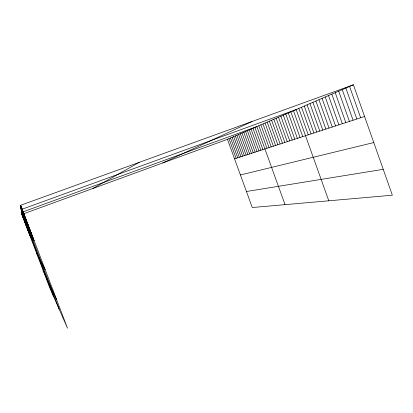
<?xml version="1.0" encoding="UTF-8"?>
<svg xmlns="http://www.w3.org/2000/svg" width="413" height="413" viewBox="0 0 413 413"><rect width="100%" height="100%" fill="white"/><g stroke="black" fill="none" stroke-linecap="round" stroke-linejoin="round"><path stroke-width="0.62" d="M92.91 188.467L139.264 162.324M162.763 162.949L252.054 121.484M227.449 139.32L353.394 84.789L392.35 195.204L252.26 207.532L227.449 139.32L21.77 214.455L20.65 205.276L353.394 84.789M21.517 212.39L256.855 126.59L285.047 204.647M21.171 209.556L296.157 109.569L328.794 200.801M234.553 158.855L364.576 116.481M240.412 174.957L373.775 142.562M246.432 191.508L383.223 169.33M29.721 235.307L34.109 240.588M36.277 252.493L45.182 269.632M43.014 270.154L56.54 299.425M20.65 205.276L67.51 328.211L49.534 287.247L21.744 214.244M20.686 205.566L33.974 240.423M20.722 205.85L33.835 240.258M20.753 206.123L33.706 240.103M20.784 206.392L33.577 239.948M20.851 206.913L33.329 239.648M20.882 207.161L33.21 239.504M20.939 207.641L32.983 239.23M20.965 207.873L32.87 239.096M21.022 208.322L32.658 238.838M21.048 208.539L32.55 238.714M21.099 208.957L32.353 238.471M21.151 209.36L59.152 309.161M21.197 209.752L31.971 238.017M21.244 210.129L31.791 237.8M21.264 210.31L31.703 237.692M21.306 210.666L31.533 237.49M21.368 211.172L31.295 237.196M21.409 211.497L31.14 237.01M21.445 211.802L30.99 236.835M21.481 212.101L53.592 296.503M21.533 212.53L30.645 236.417M21.584 212.932L30.454 236.184M21.615 213.185L30.33 236.04M21.662 213.557L30.154 235.823M21.703 213.908L29.984 235.622M230.521 137.988L237.728 157.823M228.972 138.66L236.128 158.344M252.963 128.273L260.913 150.265M251.063 129.093L258.951 150.905M249.199 129.904L257.025 151.53M247.361 130.699L255.126 152.149M245.554 131.479L253.262 152.758M243.778 132.248L251.424 153.357M242.028 133.007L249.617 153.946M240.304 133.755L247.836 154.524M238.611 134.488L246.086 155.097M236.943 135.211L244.362 155.66M235.302 135.918L242.668 156.212M233.681 136.62L240.996 156.754M232.091 137.312L239.349 157.291M273.834 119.233L282.471 143.239M271.578 120.214L280.138 143.998M269.364 121.174L277.851 144.746M267.185 122.114L275.6 145.479M265.048 123.043L273.391 146.197M262.942 123.952L271.222 146.904M260.877 124.845L269.09 147.601M258.848 125.722L266.994 148.282M254.888 127.436L262.905 149.614M293.483 110.73L302.755 136.631M290.86 111.866L300.045 137.508M288.284 112.976L297.391 138.376M285.765 114.071L294.784 139.227M283.287 115.144L292.228 140.059M280.855 116.192L289.72 140.874M278.476 117.225L287.257 141.68M276.132 118.242L284.841 142.464M315.883 101.03L325.878 129.093M312.894 102.326L322.79 130.1M309.962 103.591L319.765 131.086M307.091 104.835L316.802 132.052M304.273 106.053L313.895 132.996M301.516 107.251L311.046 133.926M298.811 108.423L308.253 134.834M338.691 91.154L349.408 121.422M335.217 92.657L345.826 122.589M331.82 94.128L342.32 123.735M328.495 95.568L338.887 124.85M325.243 96.978L335.532 125.944M322.057 98.356L332.248 127.018M318.939 99.703L329.027 128.066M349.589 86.436L360.652 117.757M345.872 88.041L356.817 119.006M342.243 89.616L353.074 120.229"/></g></svg>
